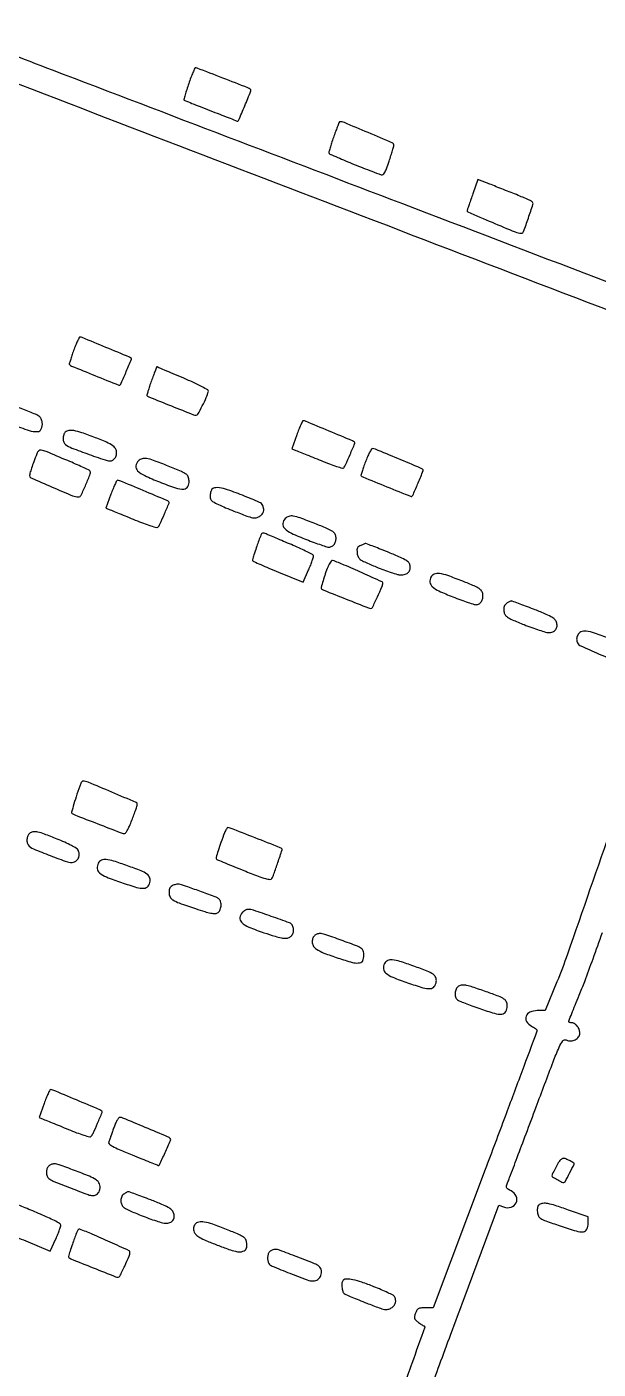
# Model space of a CAD drawing. Header units: metres. Extents: x 244 to 6504, y 133 to 4776.
# Drawn here: x 3089 to 3292.6, y 1334.6 to 1813.2 of the extents above; entities that cross this region are included whole.
import ezdxf

# ---------------------------------------------------------------- set-up
doc = ezdxf.new("R2010")
doc.units = ezdxf.units.M
doc.header["$MEASUREMENT"] = 0

msp = doc.modelspace()

# ---------------------------------------------------------------- linework, layer by layer
for points in [[(2911.41, 1862.55, -0.000024), (2956.38, 1844.42, -0.000034), (2996.66, 1828.17, -0.00002), (3030.58, 1814.48, -0.00043), (3040.7, 1810.39), (3055.4, 1804.43), (3055.28, 1801.76, 0.059155), (3055.42, 1799.79, 0.154594), (3056.1, 1798.55, 0.174817), (3057.29, 1798.02, 0.080023), (3059.02, 1798.17, 0.060586), (3059.79, 1798.46, 0.071737), (3060.43, 1798.93, 0.072805), (3060.9, 1799.54, 0.065035), (3061.19, 1800.29, -0.043738), (3061.41, 1800.92, -0.067543), (3061.71, 1801.4, -0.092998), (3062.04, 1801.68, -0.217506), (3062.36, 1801.71, -0.004707), (3073.43, 1797.58, -0.000015), (3212.47, 1744.26, -0.000001), (3356.48, 1689.04, -0.090549)], [(3360.94, 1697.34, -0.000001), (3222.9, 1750.06, -0.000075), (3098.13, 1797.73, -0.00214), (3065.96, 1810.18, -0.073954), (3065.43, 1810.49, -0.171769), (3065.19, 1810.87, -0.119206), (3065.2, 1811.42, -0.027546), (3065.48, 1812.31, 0.160032), (3065.58, 1814.51, 0.149546)], [(2390.74, 4302.36, -0.000001), (2436.6, 4383.87, -0.253439)], [(5649.78, 2908.29, -0.000001), (5592.12, 2927.27, -0.000136)], [(1770.95, 4232.21, -0.000001), (1756.31, 4203.53, -0.092463)], [(2358.85, 2292.47, -0.000002), (2402.87, 2275.77, -0.000001), (2455, 2255.99, -0.000469)], [(2661.8, 3304.26, -0.000001), (2697.55, 3290.75, -0.000089)], [(2166.88, 2385.74, -0.000003), (2059.01, 2428.09, -0.099946)], [(2836.31, 1902.63, -0.000001), (2798.12, 1918.05, -0.081722)], [(2910.82, 2101.23, -0.000002), (2871.64, 2116.15, -0.08954)], [(2835.59, 1257.96, 0.000001), (2811.6, 1266.94)], [(2724.87, 2153.38, -0.00001), (2851.52, 2105.29, -0.308463)], [(2487.51, 2262.24, 0.000015), (2352.21, 2313.65, 0.000934)], [(3433.83, 1894.18, -0.000012), (3289.85, 1953, -0.000025), (3146.63, 2011.53, -0.11823)], [(2592.86, 1267.89, -0.000002), (2552.45, 1283.32, -0.105537)], [(2874.35, 2096.45, 0.000005), (2911.92, 2082.18, 0.000032)], [(2862.15, 2119.97, -0.000008), (2820.04, 2135.87, -0.000412)], [(2535.59, 1289.9, -0.000004), (2496.83, 1304.97, -0.000295)], [(3121.11, 1058.8, -0.000012), (2978.85, 1116.92, -0.000024), (2837.26, 1174.78, -0.126636), (2834.9, 1176.54, 0.087599), (2834.29, 1177.07, 0.045304), (2833.38, 1177.51, 0.039193), (2832.23, 1177.84, 0.028537), (2830.93, 1178.04, -0.066973), (2828.35, 1178.63, -0.000154), (2791.71, 1192.34, -0.000926), (2747.74, 1208.91, -0.000419), (2690.2, 1230.77, -0.000083), (2637.37, 1250.91, -0.000137)], [(3380.74, 1727.83, -0.00001), (3385.11, 1739.18, -0.000067)], [(3314.82, 1578.41, -0.000065), (3297.66, 1528.79, -0.000345), (3281.62, 1482.53, -0.014331), (3277.88, 1472.67), (3273.64, 1462.4), (3270.86, 1462.4, 0.099806), (3268.26, 1461.88, 0.205943), (3266.86, 1460.42, 0.236425), (3267.05, 1458.56, 0.121921), (3268.79, 1456.91, -0.01376), (3269.55, 1456.45, -0.019985), (3270.19, 1455.99, -0.016101), (3270.68, 1455.59, -0.214016), (3270.77, 1455.39, -0.091961), (3270.72, 1455.08, -0.000019), (3265.35, 1440.63, -0.000413), (3259.38, 1424.63, -0.00025), (3252.29, 1405.71), (3233.81, 1356.41), (3230.95, 1356.41, 0.019493), (3229.31, 1356.35, 0.103931), (3228.46, 1356.1, 0.139481), (3227.91, 1355.56, 0.045779), (3227.43, 1354.52, 0.032654), (3227.12, 1353.46, 0.117548), (3227.14, 1352.75, 0.122197), (3227.47, 1352.15, 0.036619), (3228.24, 1351.43, 0.01329), (3228.87, 1350.95, 0.013277), (3229.52, 1350.5, 0.013217), (3230.1, 1350.14, 0.049987), (3230.5, 1349.97, -0.419908), (3230.73, 1349.49, -0.000378), (3226.13, 1336.57, -0.002685), (3220.38, 1320.74, -0.001067)], [(3307.37, 1528.73, -0.000019), (3310.57, 1538.31, -0.000692)], [(3232.48, 1326.44, -0.000128), (3236.03, 1336.14, -0.001028), (3240.03, 1347.02, -0.000635), (3244.79, 1359.8), (3257.2, 1393), (3258.84, 1392.39, 0.162997), (3261.51, 1392.31, 0.214883), (3263.32, 1393.88, 0.21971), (3263.32, 1396.25, 0.166833), (3261.5, 1398.15, -0.02138), (3260.3, 1398.83, -0.16873), (3259.91, 1399.33, -0.163447), (3259.9, 1399.97, -0.019751), (3260.39, 1401.31, 0.006679), (3261, 1402.87, 0.000166), (3263.7, 1410.04, 0.000357), (3266.87, 1418.46, 0.000243), (3270.46, 1428.05, -0.000868), (3276.51, 1444.15, -0.015072), (3278.65, 1449.34, -0.052551), (3279.99, 1451.64, -0.355624), (3281.18, 1451.95, 0.110671), (3282.82, 1451.61, 0.11392), (3284.42, 1452, 0.125499), (3285.59, 1453.02, 0.152242), (3286.01, 1454.39, 0.094084), (3285.77, 1455.69, 0.077658), (3285.05, 1456.92, 0.082971), (3284.05, 1457.79, 0.139501), (3282.99, 1458.1, -0.034337), (3282.62, 1458.12, -0.052381), (3282.32, 1458.2, -0.068187), (3282.11, 1458.31, -0.242556), (3282.04, 1458.44, -0.094742), (3282.09, 1458.7, -0.000409), (3283.15, 1461.35, -0.001974), (3284.36, 1464.37, -0.001242), (3285.8, 1467.88, 0.008542), (3287.75, 1472.82, 0.002157), (3290.74, 1480.92, 0.0022), (3294.08, 1490.21, 0.00222)]]:
    msp.add_lwpolyline(points, format="xyb")
for points in [[(3146.63, 1792.95, 0.005126), (3145.91, 1790.77, 0.00826), (3145.35, 1788.9, 0.002906), (3144.91, 1787.29, 0.290302), (3144.98, 1787.08, 0.08), (3145.21, 1786.94, 0.000383), (3147.8, 1785.9, 0.001766), (3150.74, 1784.73, 0.001115), (3154.19, 1783.38, -0.000147), (3157.67, 1782.03, -0.000218), (3160.72, 1780.84, -0.000095), (3163.32, 1779.82, -0.004403), (3163.86, 1779.61, 0.409391), (3164.43, 1779.85, 0.003008), (3166.64, 1785.07, 0.003056), (3168.79, 1790.32, 0.353629), (3168.59, 1790.98, 0.055366), (3167.75, 1791.42, 0.000266), (3158.76, 1794.92, 0.000163), (3149.61, 1798.48, 0.092852), (3149.05, 1798.58, 0.293622), (3148.79, 1798.42, 0.005849), (3148.13, 1796.93, 0.01194), (3147.4, 1795.11, 0.007488)], [(3198.39, 1774.24, 0.004262), (3197.7, 1772.22, 0.00593), (3197.11, 1770.4, 0.003765), (3196.65, 1768.86, 0.073423), (3196.58, 1768.38, 0.2965), (3196.95, 1767.82, 0.001999), (3202.53, 1765.42, 0.007404), (3208.68, 1762.93, 0.006316), (3215.23, 1760.47, 0.243314), (3215.86, 1760.55, 0.108061), (3216.45, 1761.18, 0.044534), (3217.1, 1762.57, 0.008028), (3218.05, 1765.26, 0.003893), (3218.71, 1767.29, 0.00542), (3219.27, 1769.13, 0.003411), (3219.71, 1770.67, 0.067749), (3219.77, 1771.16, 0.300047), (3219.41, 1771.71, 0.000764), (3210.59, 1775.47, 0.001733), (3202.1, 1779.04, 0.099024), (3200.44, 1779.37, 0.305114), (3200.32, 1779.29, 0.001604), (3199.74, 1777.87, 0.006149), (3199.1, 1776.21, 0.003771)], [(3247.92, 1753.68, -0.000775), (3247.22, 1751.67, -0.001051), (3246.59, 1749.86, -0.000699), (3246.05, 1748.34, -0.011737), (3245.86, 1747.84, 0.408718), (3246.12, 1747.19, 0.001374), (3254.76, 1743.49, 0.003246), (3263, 1740.06, 0.098152), (3265.18, 1739.63, 0.312887), (3265.97, 1740.18, 0.006284), (3267.7, 1745.02, 0.006408), (3269.3, 1749.89, 0.295784), (3269.03, 1750.85, 0.075761), (3268.59, 1751.14, 0.002859), (3266.78, 1751.94, 0.005097), (3264.62, 1752.85, 0.003559), (3262.17, 1753.84, -0.000028), (3259.53, 1754.88, -0.000026), (3256.81, 1755.96, -0.000026), (3254.38, 1756.92, -0.000085), (3252.77, 1757.56), (3249.67, 1758.78)], [(3105.6, 1697.79, 0.006878), (3104.95, 1695.95, 0.010867), (3104.45, 1694.35, 0.005062), (3104.07, 1693, 0.268123), (3104.14, 1692.75, 0.10019), (3104.92, 1692.23, 0.000557), (3113.23, 1688.86, 0.000239), (3121.78, 1685.41, 0.300642), (3122.13, 1685.48, 0.09346), (3122.59, 1686.16, 0.001596), (3124.4, 1690.32, 0.00066), (3126.26, 1694.68, 0.30633), (3126.21, 1694.97, 0.0982), (3125.56, 1695.4, 0.000361), (3117.13, 1698.9, 0.000362), (3108.69, 1702.38, 0.098052), (3107.93, 1702.53, 0.275682), (3107.63, 1702.36, 0.009736), (3107, 1701.14, 0.015571), (3106.31, 1699.61, 0.009974)], [(3133.33, 1686.93, 0.005368), (3132.65, 1685, 0.008628), (3132.12, 1683.34, 0.003175), (3131.7, 1681.91, 0.286856), (3131.76, 1681.71, 0.088047), (3132.64, 1681.16, 0.000684), (3140.46, 1678.02, 0.000641), (3148.31, 1674.89, 0.094742), (3149.27, 1674.71, 0.272451), (3149.9, 1675.09, 0.007512), (3151.48, 1678.03, 0.01545), (3152.9, 1681.01, 0.043476), (3153.65, 1683.19, 0.330468), (3153.43, 1683.71, 0.011646), (3151.4, 1684.85, 0.015274), (3148.56, 1686.25, 0.006178), (3144.62, 1687.99, 0.00039), (3141.06, 1689.5, 0.000641), (3138.06, 1690.78, 0.000042), (3135.35, 1691.92, 0.099985), (3135.27, 1691.93, 0.309582), (3135.21, 1691.89, 0.000364), (3134.65, 1690.46, 0.002913), (3134.04, 1688.85, 0.001765)], [(3076.32, 1678.4, 0.145042), (3075.78, 1676.59, 0.207876), (3076.43, 1675.07, 0.08348), (3078.7, 1673.56, 0.012996), (3083.68, 1671.47, 0.011454), (3089.82, 1669.26, 0.094908), (3092.73, 1668.86, 0.283766), (3094.1, 1669.81, 0.127778), (3094.46, 1672.06, 0.087785), (3094.08, 1673.42, 0.133776), (3093.28, 1674.33, 0.050414), (3091.59, 1675.23, 0.004142), (3086.95, 1677.09, 0.004527), (3084.08, 1678.18, 0.006201), (3081.47, 1679.11, 0.004154), (3079.27, 1679.84, 0.070354), (3078.52, 1679.97, 0.113573), (3078.01, 1679.87, 0.050279), (3077.41, 1679.53, 0.046208), (3076.81, 1679.01, 0.046208)], [(3185.14, 1667.73), (3183.38, 1662.74), (3184.85, 1662.18, -0.0053), (3185.78, 1661.81, -0.000484), (3188.1, 1660.87, -0.000626), (3190.86, 1659.74, -0.00049), (3193.86, 1658.51, 0.007787), (3196.78, 1657.36, 0.012416), (3199.32, 1656.48, 0.006278), (3201.44, 1655.83, 0.296266), (3201.86, 1655.95, 0.070894), (3202.56, 1657.07, 0.004262), (3204.17, 1660.74, 0.001521), (3205.84, 1664.69, 0.317657), (3205.76, 1665.08, 0.085271), (3205, 1665.56, 0.000418), (3196.65, 1669.06, 0.000365), (3188.24, 1672.57, 0.098961), (3187.48, 1672.72, 0.280946), (3187.18, 1672.54, 0.00924), (3186.55, 1671.26, 0.015172), (3185.85, 1669.64, 0.009673)], [(3102.65, 1668.62, 0.121639), (3102.08, 1667.66, 0.07737), (3101.89, 1666.37, 0.079443), (3102.1, 1665.12, 0.145498), (3102.69, 1664.28, 0.075997), (3104.93, 1663.01, 0.00657), (3111.14, 1660.73, 0.004058), (3117.63, 1658.51, 0.158693), (3119.13, 1658.5, 0.074459), (3119.62, 1658.74, 0.049415), (3120.1, 1659.15, 0.048859), (3120.5, 1659.65, 0.066615), (3120.75, 1660.17, 0.121265), (3120.87, 1662.01, 0.169375), (3120.07, 1663.44, 0.076815), (3117.96, 1664.79, 0.011979), (3113.37, 1666.7, 0.00819), (3108.55, 1668.48, 0.040069), (3105.74, 1669.22, 0.079776), (3103.92, 1669.25, 0.16234)], [(3092.5, 1660.96, 0.004679), (3091.42, 1658.12, 0.00899), (3090.61, 1655.82, 0.008635), (3090.06, 1654.03, 0.071143), (3089.94, 1653.19, 0.295935), (3090.43, 1652.43, 0.001943), (3098, 1649.08, 0.00402), (3105.25, 1645.98, 0.101676), (3107.36, 1645.57, 0.285661), (3108.28, 1646.16, 0.011236), (3110.01, 1649.97, 0.011133), (3111.57, 1653.85, 0.294187), (3111.34, 1654.9, 0.085657), (3110.89, 1655.21, 0.002614), (3108.81, 1656.19, 0.005085), (3106.34, 1657.3, 0.003486), (3103.51, 1658.52, 0.001023), (3095.78, 1661.76, 0.044227), (3094.09, 1662.29, 0.255729), (3093.21, 1662.04, 0.103874)], [(3209.6, 1658.04, 0.004906), (3208.94, 1656.21, 0.007877), (3208.42, 1654.63, 0.002708), (3208.01, 1653.27, 0.27598), (3208.05, 1653.09, 0.100415), (3208.67, 1652.68, 0.000327), (3217.19, 1649.23, 0.00014), (3225.9, 1645.72, 0.300759), (3226.16, 1645.77, 0.095448), (3226.7, 1646.57, 0.002326), (3228.43, 1650.65, 0.001007), (3230.21, 1654.94, 0.303001), (3230.14, 1655.29, 0.097326), (3229.27, 1655.87, 0.000711), (3221.22, 1659.24, 0.000705), (3213.15, 1662.59, 0.098226), (3212.13, 1662.79, 0.259619), (3211.75, 1662.57, 0.016145), (3211.07, 1661.39, 0.020589), (3210.33, 1659.86, 0.01354)], [(3128.74, 1658.43, 0.167578), (3127.85, 1656.62, 0.229684), (3128.43, 1654.93, 0.088135), (3130.95, 1653.16, 0.015969), (3136.22, 1650.9, 0.012879), (3141.97, 1648.81, 0.089875), (3144.92, 1648.39, 0.261852), (3146.34, 1649.26, 0.150118), (3146.78, 1651.28, 0.074036), (3146.42, 1652.77, 0.144348), (3145.67, 1653.72, 0.054594), (3144.06, 1654.61, 0.003913), (3139.32, 1656.56, 0.005672), (3134.08, 1658.6, 0.046009), (3131.6, 1659.27, 0.113348), (3130.03, 1659.19, 0.127964)], [(3118.94, 1646.53), (3117.14, 1641.54), (3118.61, 1640.98, -0.005304), (3119.54, 1640.61, -0.000483), (3121.86, 1639.67, -0.000625), (3124.62, 1638.55, -0.000489), (3127.61, 1637.32, 0.00793), (3130.54, 1636.16, 0.012574), (3133.08, 1635.28, 0.006496), (3135.22, 1634.63, 0.286325), (3135.65, 1634.75, 0.078221), (3136.4, 1635.9, 0.005173), (3138, 1639.52, 0.002064), (3139.65, 1643.4, 0.315647), (3139.55, 1643.85, 0.086564), (3138.8, 1644.33, 0.000423), (3130.44, 1647.85, 0.000373), (3122.04, 1651.37, 0.099399), (3121.27, 1651.53, 0.282365), (3121, 1651.36, 0.008093), (3120.36, 1650.06, 0.014124), (3119.66, 1648.45, 0.00897)], [(3154.44, 1647.12, 0.039508), (3154.31, 1646.38, 0.036185), (3154.3, 1645.6, 0.038159), (3154.39, 1644.91, 0.089395), (3154.59, 1644.42, 0.133607), (3155.13, 1643.93, 0.007005), (3157.23, 1642.89, 0.010652), (3159.8, 1641.73, 0.007513), (3162.73, 1640.54, 0.003793), (3167.38, 1638.76, 0.037321), (3169.39, 1638.17, 0.095268), (3170.67, 1638.15, 0.102519), (3171.84, 1638.61, 0.057659), (3172.8, 1639.41, 0.117619), (3173.28, 1640.25, 0.113569), (3173.35, 1641.24, 0.051576), (3173.01, 1642.5, 0.203776), (3171.91, 1643.64, 0.006311), (3165.75, 1646.16, 0.010356), (3159.72, 1648.39, 0.083601), (3156.82, 1648.88, 0.041218), (3155.82, 1648.79, 0.118214), (3155.18, 1648.52, 0.124667), (3154.75, 1648, 0.048372)], [(3181.07, 1637.9, 0.165082), (3180.17, 1636.07, 0.23305), (3180.74, 1634.38, 0.088648), (3183.26, 1632.62, 0.015688), (3188.6, 1630.36, 0.00503), (3191.33, 1629.33, 0.006868), (3193.81, 1628.47, 0.004687), (3195.91, 1627.79, 0.075936), (3196.63, 1627.68, 0.129533), (3197.72, 1627.97, 0.117098), (3198.58, 1628.76, 0.101243), (3199.07, 1629.96, 0.075912), (3199.12, 1631.4, 0.124531), (3198.7, 1632.5, 0.100456), (3197.77, 1633.37, 0.0408), (3195.91, 1634.34, 0.00492), (3191.62, 1636.07, 0.005348), (3186.33, 1638.08, 0.045424), (3183.88, 1638.74, 0.114014), (3182.35, 1638.65, 0.126392)], [(3172.17, 1631.5, 0.002809), (3170.72, 1627.47, 0.010718), (3169.89, 1624.93, 0.008765), (3169.39, 1623.17, 0.267581), (3169.5, 1622.74, 0.09305), (3169.79, 1622.55, 0.000765), (3172.31, 1621.44, 0.002709), (3175.22, 1620.19, 0.001736), (3178.61, 1618.77), (3187.39, 1615.13), (3189.36, 1619.54, 0.010407), (3190.1, 1621.27, 0.014693), (3190.68, 1622.85, 0.010783), (3191.09, 1624.18, 0.163028), (3191.06, 1624.65, 0.179963), (3190.73, 1625.03, 0.005556), (3188.85, 1626, 0.010252), (3186.57, 1627.1, 0.006841), (3183.92, 1628.26, -0.000047), (3181.13, 1629.44, -0.000052), (3178.43, 1630.58, -0.000048), (3176.12, 1631.56, -0.000267), (3174.88, 1632.09, 0.013621), (3173.54, 1632.61, 0.140798), (3172.95, 1632.65, 0.217194), (3172.56, 1632.36, 0.038307)], [(3207.97, 1628.3, 0.058377), (3207.21, 1627.89, 0.128151), (3206.78, 1627.39, 0.104658), (3206.61, 1626.67, 0.031374), (3206.65, 1625.54, 0.085214), (3207.01, 1624.21, 0.128204), (3207.77, 1623.29, 0.052202), (3209.36, 1622.38, 0.004951), (3213.48, 1620.61, 0.009552), (3216.17, 1619.55, 0.011065), (3218.77, 1618.64, 0.01017), (3220.99, 1617.97, 0.06226), (3222.17, 1617.79, 0.077245), (3223.81, 1618.01, 0.133668), (3224.97, 1618.72, 0.148282), (3225.54, 1619.86, 0.103404), (3225.48, 1621.31, 0.142908), (3224.92, 1622.27, 0.058173), (3223.69, 1623.18, 0.03014), (3221.52, 1624.27, 0.005873), (3217.46, 1625.95, 0.001131), (3214.52, 1627.12, 0.001841), (3212.02, 1628.09, 0.000231), (3209.79, 1628.95, 0.156532), (3209.67, 1628.96, 0.028206), (3209.55, 1628.92, 0.000901), (3209.1, 1628.75, 0.00174), (3208.57, 1628.54, 0.001206)], [(3196.29, 1620.71, 0.013876), (3195.32, 1618.19, 0.014087), (3194.5, 1615.64, 0.006769), (3193.86, 1613.32, 0.275446), (3194, 1612.84, 0.092831), (3194.76, 1612.35, 0.000531), (3202.72, 1609.16, 0.000506), (3210.7, 1605.98, 0.097913), (3211.56, 1605.83, 0.283913), (3212.1, 1606.17, 0.003771), (3213.89, 1609.93, 0.006919), (3215.52, 1613.55, 0.105782), (3215.79, 1614.89, 0.291408), (3215.53, 1615.3, 0.000624), (3208.47, 1618.48, 0.004197), (3202.03, 1621.3, 0.015434), (3197.9, 1622.92, 0.289982), (3197.61, 1622.86, 0.039452), (3197.18, 1622.36, 0.035405), (3196.72, 1621.62, 0.022499)], [(3232.98, 1617, 0.151249), (3232.62, 1615.15, 0.183917), (3233.42, 1613.59, 0.078013), (3235.79, 1612.04, 0.013355), (3240.77, 1609.96, 0.00438), (3243.63, 1608.88, 0.00613), (3246.21, 1607.97, 0.003826), (3248.38, 1607.25, 0.078166), (3249.06, 1607.14, 0.13839), (3250.1, 1607.44, 0.11397), (3250.93, 1608.25, 0.096811), (3251.4, 1609.46, 0.074123), (3251.45, 1610.89, 0.117272), (3251.04, 1612.02, 0.104328), (3250.16, 1612.89, 0.043013), (3248.38, 1613.83, 0.005203), (3244.28, 1615.52, 0.009932), (3239.01, 1617.5, 0.052677), (3236.02, 1618.22, 0.118674), (3234.17, 1618.02, 0.186302)], [(3259.92, 1607.61, 0.07809), (3259.42, 1607.11, 0.075336), (3259.09, 1606.47, 0.066533), (3258.94, 1605.7, 0.043651), (3258.96, 1604.79, 0.10575), (3259.36, 1603.6, 0.113551), (3260.21, 1602.71, 0.045738), (3261.94, 1601.78, 0.004963), (3266.14, 1600.05, 0.007606), (3268.93, 1598.98, 0.009397), (3271.57, 1598.07, 0.007998), (3273.79, 1597.39, 0.066318), (3274.84, 1597.23, 0.090629), (3276.38, 1597.49, 0.143676), (3277.45, 1598.27, 0.150425), (3277.9, 1599.48, 0.102494), (3277.68, 1600.94, 0.123158), (3277.01, 1601.93, 0.053596), (3275.72, 1602.86, 0.029453), (3273.51, 1603.94, 0.006362), (3269.57, 1605.54, 0.002034), (3266.66, 1606.66, 0.003123), (3264.12, 1607.61, 0.00106), (3261.93, 1608.41, 0.087041), (3261.58, 1608.47, 0.099911), (3261.32, 1608.42, 0.020025), (3260.89, 1608.21, 0.020428), (3260.4, 1607.94, 0.017817)], [(3285.26, 1596.28, 0.04121), (3284.99, 1595.52, 0.059223), (3284.89, 1594.81, 0.065594), (3284.96, 1594.15, 0.0687), (3285.19, 1593.54, 0.160038), (3286.4, 1592.43, 0.004877), (3292.72, 1589.64, 0.006831), (3298.93, 1587.06, 0.095033), (3301.31, 1586.61, 0.130395), (3302.39, 1586.9, 0.117218), (3303.25, 1587.69, 0.100851), (3303.73, 1588.9, 0.075028), (3303.78, 1590.34, 0.119243), (3303.37, 1591.45, 0.101558), (3302.48, 1592.33, 0.042303), (3300.69, 1593.29, 0.005272), (3296.61, 1594.99, 0.010414), (3291.26, 1597.03, 0.057446), (3288.26, 1597.73, 0.134021), (3286.44, 1597.45, 0.183004)], [(3108.14, 1543.38, 0.007501), (3106.79, 1539.55, 0.01076), (3105.72, 1536.11, 0.004356), (3104.88, 1533.13, 0.331442), (3105.06, 1532.69, 0.046021), (3106.07, 1532.19, 0.000391), (3114.21, 1529.04, 0.000498), (3122.24, 1525.95, 0.035335), (3123.61, 1525.53, 0.289842), (3124.09, 1525.71, 0.034912), (3124.76, 1526.68, 0.028801), (3125.53, 1528.19, 0.012159), (3126.39, 1530.3, 0.003771), (3127.12, 1532.26, 0.005242), (3127.74, 1534.02, 0.003309), (3128.23, 1535.51, 0.065071), (3128.32, 1535.98, 0.314671), (3127.94, 1536.58, 0.000974), (3119.19, 1540.32, 0.00223), (3110.81, 1543.84, 0.098583), (3108.95, 1544.21, 0.136336), (3108.73, 1544.15, 0.063054), (3108.5, 1543.97, 0.055606), (3108.29, 1543.7, 0.050363)], [(3159.4, 1525.83, 0.007294), (3158.1, 1522.35, 0.012433), (3157.12, 1519.4, 0.006775), (3156.41, 1516.98, 0.269732), (3156.55, 1516.46, 0.095728), (3156.88, 1516.23, 0.000911), (3159.58, 1515.09, 0.003006), (3162.7, 1513.79, 0.001936), (3166.32, 1512.33, 0.003691), (3171.38, 1510.35, 0.022807), (3174.03, 1509.47, 0.044955), (3175.59, 1509.18, 0.2949), (3176.27, 1509.53, 0.044302), (3177.02, 1511.17, 0.004454), (3178.43, 1515.26, 0.001201), (3179.92, 1519.73, 0.283219), (3179.82, 1520.13, 0.103057), (3179.24, 1520.51, 0.000273), (3170.3, 1524.02, 0.000302), (3161.39, 1527.51, 0.092339), (3160.63, 1527.65, 0.215184), (3160.39, 1527.54, 0.033241), (3160.06, 1527.12, 0.032067), (3159.72, 1526.53, 0.022855)], [(3090.19, 1525.82, 0.122879), (3089.44, 1525.01, 0.081446), (3089.02, 1523.8, 0.081788), (3089.01, 1522.53, 0.126035), (3089.44, 1521.53, 0.129324), (3091.27, 1520.1, 0.009328), (3097.3, 1517.67, 0.008749), (3103.43, 1515.45, 0.145048), (3105.58, 1515.36, 0.120393), (3106.7, 1515.95, 0.119808), (3107.42, 1516.99, 0.114096), (3107.6, 1518.29, 0.101759), (3107.22, 1519.6, 0.132678), (3106.6, 1520.25, 0.015237), (3104.82, 1521.28, 0.016692), (3102.5, 1522.42, 0.010587), (3099.73, 1523.6, 0.005131), (3095.2, 1525.36, 0.03311), (3092.85, 1526.08, 0.072012), (3091.35, 1526.2, 0.131697)], [(3114.4, 1514.98, 0.150118), (3114.03, 1513.09, 0.194901), (3114.85, 1511.55, 0.079015), (3117.33, 1510.07, 0.012565), (3122.63, 1508.1, 0.010758), (3128.08, 1506.36, 0.083398), (3130.72, 1506.04, 0.222105), (3132.14, 1506.78, 0.133508), (3132.86, 1508.56, 0.132382), (3132.65, 1510.02, 0.142664), (3131.74, 1511.12, 0.055958), (3129.66, 1512.22, 0.006742), (3124.79, 1514.06, 0.009774), (3119.89, 1515.73, 0.05499), (3117.18, 1516.27, 0.124776), (3115.51, 1516, 0.169429)], [(3141.11, 1507.1, 0.067389), (3140.42, 1506.7, 0.099352), (3139.96, 1506.18, 0.087893), (3139.7, 1505.47, 0.043115), (3139.62, 1504.51, 0.119272), (3139.99, 1502.97, 0.13853), (3141.02, 1501.86, 0.050376), (3143.28, 1500.79, 0.004791), (3149.07, 1498.77, 0.007108), (3152.36, 1497.72, 0.025219), (3154.51, 1497.18, 0.039157), (3155.98, 1497.01, 0.133382), (3156.92, 1497.22, 0.167995), (3157.76, 1498.13, 0.082923), (3158.15, 1499.67, 0.08303), (3158.02, 1501.26, 0.169312), (3157.34, 1502.29, 0.072707), (3156.38, 1502.81, 0.001464), (3151.21, 1504.75, 0.003647), (3146.28, 1506.54, 0.015105), (3143.26, 1507.5, 0.091677), (3142.91, 1507.54, 0.025552), (3142.36, 1507.46, 0.024877), (3141.73, 1507.31, 0.023813)], [(3165.83, 1497.46, 0.164045), (3164.9, 1495.59, 0.240813), (3165.5, 1493.89, 0.092751), (3168.1, 1492.2, 0.017243), (3173.46, 1490.2, 0.005619), (3177.42, 1488.93, 0.027132), (3179.71, 1488.36, 0.049738), (3181.25, 1488.22, 0.105237), (3182.41, 1488.48, 0.121033), (3183.37, 1489.24, 0.106484), (3183.93, 1490.4, 0.101981), (3183.98, 1491.72, 0.101929), (3183.49, 1492.96, 0.163094), (3182.59, 1493.68, 0.002405), (3176.07, 1496.02, 0.00406), (3169.77, 1498.18, 0.080817), (3167.76, 1498.5, 0.087183), (3167.35, 1498.43, 0.036585), (3166.83, 1498.2, 0.034779), (3166.3, 1497.86, 0.038071)], [(3191.42, 1489.1, 0.128369), (3190.77, 1487.99, 0.105159), (3190.68, 1486.62, 0.101538), (3191.16, 1485.29, 0.111353), (3192.12, 1484.31, 0.05413), (3194.83, 1482.94, 0.011419), (3199.85, 1481.17, 0.008956), (3204.96, 1479.6, 0.099174), (3207.08, 1479.42, 0.050629), (3207.99, 1479.62, 0.134552), (3208.54, 1479.98, 0.119792), (3208.86, 1480.61, 0.036051), (3209.04, 1481.67, 0.041934), (3209.05, 1482.5, 0.042551), (3208.92, 1483.33, 0.046156), (3208.68, 1484.02, 0.113767), (3208.36, 1484.44, 0.082593), (3206.79, 1485.36, 0.003821), (3200.97, 1487.52, 0.003797), (3195.11, 1489.59, 0.08335), (3193.33, 1489.89, 0.059726), (3192.84, 1489.83, 0.039041), (3192.31, 1489.66, 0.038993), (3191.81, 1489.4, 0.058768)], [(3216.41, 1479.21, 0.15092), (3216.05, 1477.33, 0.194328), (3216.87, 1475.79, 0.078607), (3219.35, 1474.31, 0.012493), (3224.65, 1472.34, 0.010738), (3230.1, 1470.59, 0.083447), (3232.74, 1470.27, 0.22249), (3234.15, 1471.01, 0.133357), (3234.88, 1472.79, 0.132382), (3234.67, 1474.25, 0.142664), (3233.76, 1475.35, 0.055958), (3231.67, 1476.45, 0.006742), (3226.81, 1478.29, 0.009774), (3221.9, 1479.96, 0.05499), (3219.19, 1480.5, 0.124776), (3217.53, 1480.23, 0.169429)], [(3243.12, 1471.27, 0.174925), (3242.13, 1470.44, 0.098877), (3241.62, 1468.94, 0.097659), (3241.72, 1467.34, 0.16605), (3242.46, 1466.24, 0.065762), (3243.07, 1465.89, 0.003577), (3245.12, 1465.06, 0.005519), (3247.59, 1464.12, 0.003998), (3250.35, 1463.12, 0.013961), (3255.58, 1461.45, 0.094488), (3258.27, 1461.2, 0.24128), (3259.64, 1462.08, 0.132982), (3260.18, 1464.06, 0.10785), (3259.86, 1465.51, 0.137559), (3258.98, 1466.55, 0.057888), (3257.09, 1467.53, 0.006929), (3252.65, 1469.15, 0.002663), (3247.77, 1470.82, 0.026313), (3245.68, 1471.4, 0.065063), (3244.35, 1471.52, 0.078608)], [(3095.09, 1429.26), (3093.29, 1424.26), (3094.76, 1423.7, -0.005304), (3095.69, 1423.34, -0.000483), (3098.01, 1422.4, -0.000625), (3100.77, 1421.27, -0.000489), (3103.77, 1420.04, 0.00793), (3106.69, 1418.89, 0.012574), (3109.24, 1418, 0.006496), (3111.37, 1417.35, 0.286325), (3111.8, 1417.48, 0.078221), (3112.55, 1418.62, 0.005173), (3114.15, 1422.24, 0.002064), (3115.8, 1426.12, 0.315647), (3115.7, 1426.57, 0.086564), (3114.95, 1427.05, 0.000423), (3106.6, 1430.57, 0.000373), (3098.19, 1434.09, 0.099399), (3097.42, 1434.25, 0.282365), (3097.15, 1434.08, 0.008093), (3096.51, 1432.78, 0.014124), (3095.82, 1431.17, 0.00897)], [(3119.88, 1420.5, -0.001496), (3119.34, 1418.97, -0.001704), (3118.82, 1417.5, -0.001543), (3118.37, 1416.25, -0.009583), (3118.12, 1415.62, 0.319049), (3118.29, 1414.91, 0.054499), (3119.49, 1414.06, 0.026031), (3121.84, 1412.91, 0.004408), (3126.47, 1410.98, -0.00013), (3129.87, 1409.6, -0.000202), (3132.8, 1408.41, -0.000058), (3135.35, 1407.37, -0.006696), (3135.68, 1407.23, 0.405596), (3136.18, 1407.42, 0.002982), (3138.22, 1411.78, 0.003153), (3140.2, 1416.15, 0.31048), (3140.08, 1416.79, 0.096729), (3139.12, 1417.43, 0.00088), (3131.17, 1420.77, 0.000866), (3123.2, 1424.09, 0.098492), (3122.08, 1424.31, 0.23738), (3121.66, 1424.1, 0.02832), (3121.07, 1423.2, 0.028789), (3120.45, 1421.97, 0.019482)], [(3096.69, 1406.96, 0.121849), (3096.11, 1406, 0.07844), (3095.93, 1404.7, 0.079896), (3096.15, 1403.44, 0.137466), (3096.75, 1402.57, 0.077665), (3098.36, 1401.61, 0.003326), (3104.54, 1399.17, 0.002993), (3110.8, 1396.79, 0.089591), (3112.45, 1396.49, 0.182703), (3114.08, 1397.11, 0.161987), (3115, 1398.68, 0.148454), (3114.83, 1400.6, 0.15328), (3113.62, 1402.07, 0.047299), (3111.23, 1403.33, 0.006356), (3105.94, 1405.42, 0.004526), (3100.48, 1407.44, 0.086692), (3098.7, 1407.75, 0.055398), (3098.18, 1407.69, 0.038732), (3097.61, 1407.52, 0.039128), (3097.09, 1407.26, 0.063271)], [(3278.89, 1408.91, 0.039845), (3278.2, 1407.89, 0.008753), (3277.2, 1406.04, 0.005207), (3276.22, 1404.11, 0.115096), (3276.08, 1403.5, 0.265593), (3276.28, 1403.15, 0.00629), (3277.97, 1402.18, 0.009852), (3279.64, 1401.29, 0.117494), (3280.34, 1401.13, 0.277629), (3280.77, 1401.38, 0.003095), (3282.4, 1404.5, 0.002843), (3283.99, 1407.65, 0.347693), (3283.91, 1408.06, 0.0554), (3283.23, 1408.51, 0.012868), (3282.01, 1409.1, 0.010619), (3280.76, 1409.63, 0.095493), (3280.18, 1409.74, 0.100888), (3279.89, 1409.68, 0.042528), (3279.54, 1409.5, 0.039812), (3279.19, 1409.23, 0.041507)], [(3123.46, 1396.95, 0.07809), (3122.96, 1396.45, 0.075336), (3122.63, 1395.82, 0.066533), (3122.48, 1395.05, 0.043651), (3122.5, 1394.14, 0.10575), (3122.9, 1392.95, 0.113551), (3123.75, 1392.06, 0.045738), (3125.48, 1391.13, 0.004963), (3129.68, 1389.4, 0.007606), (3132.47, 1388.33, 0.009397), (3135.11, 1387.42, 0.007998), (3137.33, 1386.74, 0.066318), (3138.38, 1386.58, 0.090649), (3139.92, 1386.84, 0.144665), (3140.99, 1387.62, 0.150206), (3141.44, 1388.84, 0.100242), (3141.22, 1390.32, 0.121011), (3140.55, 1391.32, 0.057363), (3139.29, 1392.25, 0.03049), (3137.1, 1393.31, 0.006181), (3133.09, 1394.92, 0.001953), (3130.18, 1396.03, 0.003006), (3127.64, 1396.96, 0.000994), (3125.45, 1397.75, 0.086258), (3125.1, 1397.81, 0.101302), (3124.85, 1397.76, 0.019522), (3124.43, 1397.56, 0.020055), (3123.94, 1397.28, 0.017316)], [(3081.39, 1390.88, 0.007217), (3080.36, 1388, 0.01664), (3079.69, 1385.8, 0.01363), (3079.3, 1384.17, 0.47656), (3079.51, 1383.9, -0.095111), (3079.76, 1383.86, -0.00039), (3082.31, 1382.84, -0.001929), (3085.2, 1381.67, -0.001212), (3088.58, 1380.27), (3097.32, 1376.65), (3099.3, 1381.01, 0.011126), (3100.04, 1382.74, 0.015549), (3100.61, 1384.32, 0.01186), (3101.01, 1385.64, 0.161294), (3100.99, 1386.13, 0.17846), (3100.64, 1386.53, 0.006106), (3098.77, 1387.52, 0.010784), (3096.48, 1388.62, 0.007241), (3093.83, 1389.79, -0.00005), (3091.04, 1390.97, -0.000056), (3088.35, 1392.1, -0.000052), (3086.06, 1393.07, -0.000294), (3084.85, 1393.59), (3082.74, 1394.48)], [(3271.56, 1393.26, 0.13415), (3271.22, 1392.89, 0.058773), (3270.98, 1392.26, 0.049088), (3270.87, 1391.45, 0.034885), (3270.9, 1390.53, 0.090327), (3271.28, 1389.17, 0.143518), (3272.1, 1388.28, 0.049902), (3273.85, 1387.45, 0.003527), (3278.96, 1385.67, 0.00993), (3284.73, 1383.83, 0.09619), (3287.28, 1383.58, 0.269245), (3288.53, 1384.48, 0.106406), (3289, 1386.63), (3289, 1388.87), (3282.04, 1391.31, 0.00613), (3277.29, 1392.91, 0.032199), (3274.62, 1393.59, 0.062881), (3272.87, 1393.69, 0.125137)], [(3106.6, 1383.13, 0.002702), (3105.18, 1379.17, 0.009477), (3104.33, 1376.59, 0.006418), (3103.78, 1374.76, 0.279877), (3103.89, 1374.39, 0.093225), (3104.67, 1373.88, 0.00056), (3112.62, 1370.69, 0.000551), (3120.58, 1367.52, 0.094911), (3121.48, 1367.34, 0.285218), (3122.07, 1367.71, 0.004711), (3123.83, 1371.34, 0.008431), (3125.41, 1374.86, 0.104595), (3125.7, 1376.29, 0.289975), (3125.38, 1376.79, 0.001029), (3118.61, 1379.89, 0.005595), (3112.28, 1382.69, 0.015747), (3107.78, 1384.45, 0.226331), (3107.51, 1384.43, 0.07401), (3107.18, 1384.16, 0.056547), (3106.86, 1383.7, 0.037882)], [(3148.86, 1386.18, 0.070321), (3148.51, 1385.61, 0.080629), (3148.35, 1384.99, 0.070063), (3148.38, 1384.29, 0.038906), (3148.61, 1383.45, 0.12169), (3149.28, 1382.44, 0.057065), (3150.56, 1381.52, 0.030223), (3152.77, 1380.44, 0.006074), (3156.83, 1378.82, 0.00537), (3160.93, 1377.29, 0.026819), (3163.28, 1376.58, 0.050019), (3164.84, 1376.36, 0.117254), (3165.98, 1376.59, 0.057009), (3166.74, 1377.04, 0.120051), (3167.17, 1377.58, 0.100879), (3167.35, 1378.31, 0.032907), (3167.32, 1379.44, 0.087998), (3166.95, 1380.76, 0.130795), (3166.17, 1381.67, 0.051063), (3164.52, 1382.57, 0.004532), (3160.15, 1384.37, 0.010285), (3155.2, 1386.24, 0.04529), (3152.18, 1387.01, 0.088152), (3150.2, 1386.98, 0.173024)], [(3175.52, 1376.48, 0.115967), (3175, 1375.64, 0.064112), (3174.77, 1374.45, 0.063027), (3174.84, 1373.21, 0.098322), (3175.23, 1372.22, 0.152723), (3176.33, 1371.32, 0.003455), (3182.69, 1368.77, 0.005065), (3188.91, 1366.4, 0.088783), (3191.03, 1366.02, 0.161631), (3192.66, 1366.56, 0.138723), (3193.76, 1368, 0.143058), (3193.93, 1369.77, 0.173752), (3193.09, 1371.2, 0.077665), (3191.47, 1372.16, 0.003326), (3185.3, 1374.6, 0.002993), (3179.04, 1376.98, 0.089591), (3177.38, 1377.28, 0.061999), (3176.92, 1377.22, 0.039113), (3176.4, 1377.05, 0.03884), (3175.9, 1376.79, 0.056577)], [(3201.67, 1366.24, 0.172833), (3201.26, 1365.39, 0.04581), (3201.25, 1363.87, 0.046002), (3201.51, 1362.37, 0.160702), (3202.05, 1361.55, 0.062271), (3202.66, 1361.19, 0.003301), (3204.74, 1360.28, 0.005148), (3207.25, 1359.23, 0.003722), (3210.06, 1358.12, 0.003932), (3214.51, 1356.43, 0.03984), (3216.42, 1355.89, 0.100611), (3217.66, 1355.9, 0.093716), (3218.83, 1356.39, 0.076213), (3219.8, 1357.26, 0.106995), (3220.33, 1358.28, 0.113478), (3220.36, 1359.39, 0.093983), (3219.93, 1360.49, 0.134557), (3219.48, 1360.9, 0.005995), (3217.58, 1361.83, 0.009732), (3215.28, 1362.88, 0.00677), (3212.64, 1363.97, 0.012166), (3208.32, 1365.57, 0.03166), (3205.13, 1366.44, 0.043305), (3202.86, 1366.71, 0.206919)]]:
    msp.add_lwpolyline(points, format="xyb", close=True)

doc.saveas('drawing.dxf')
